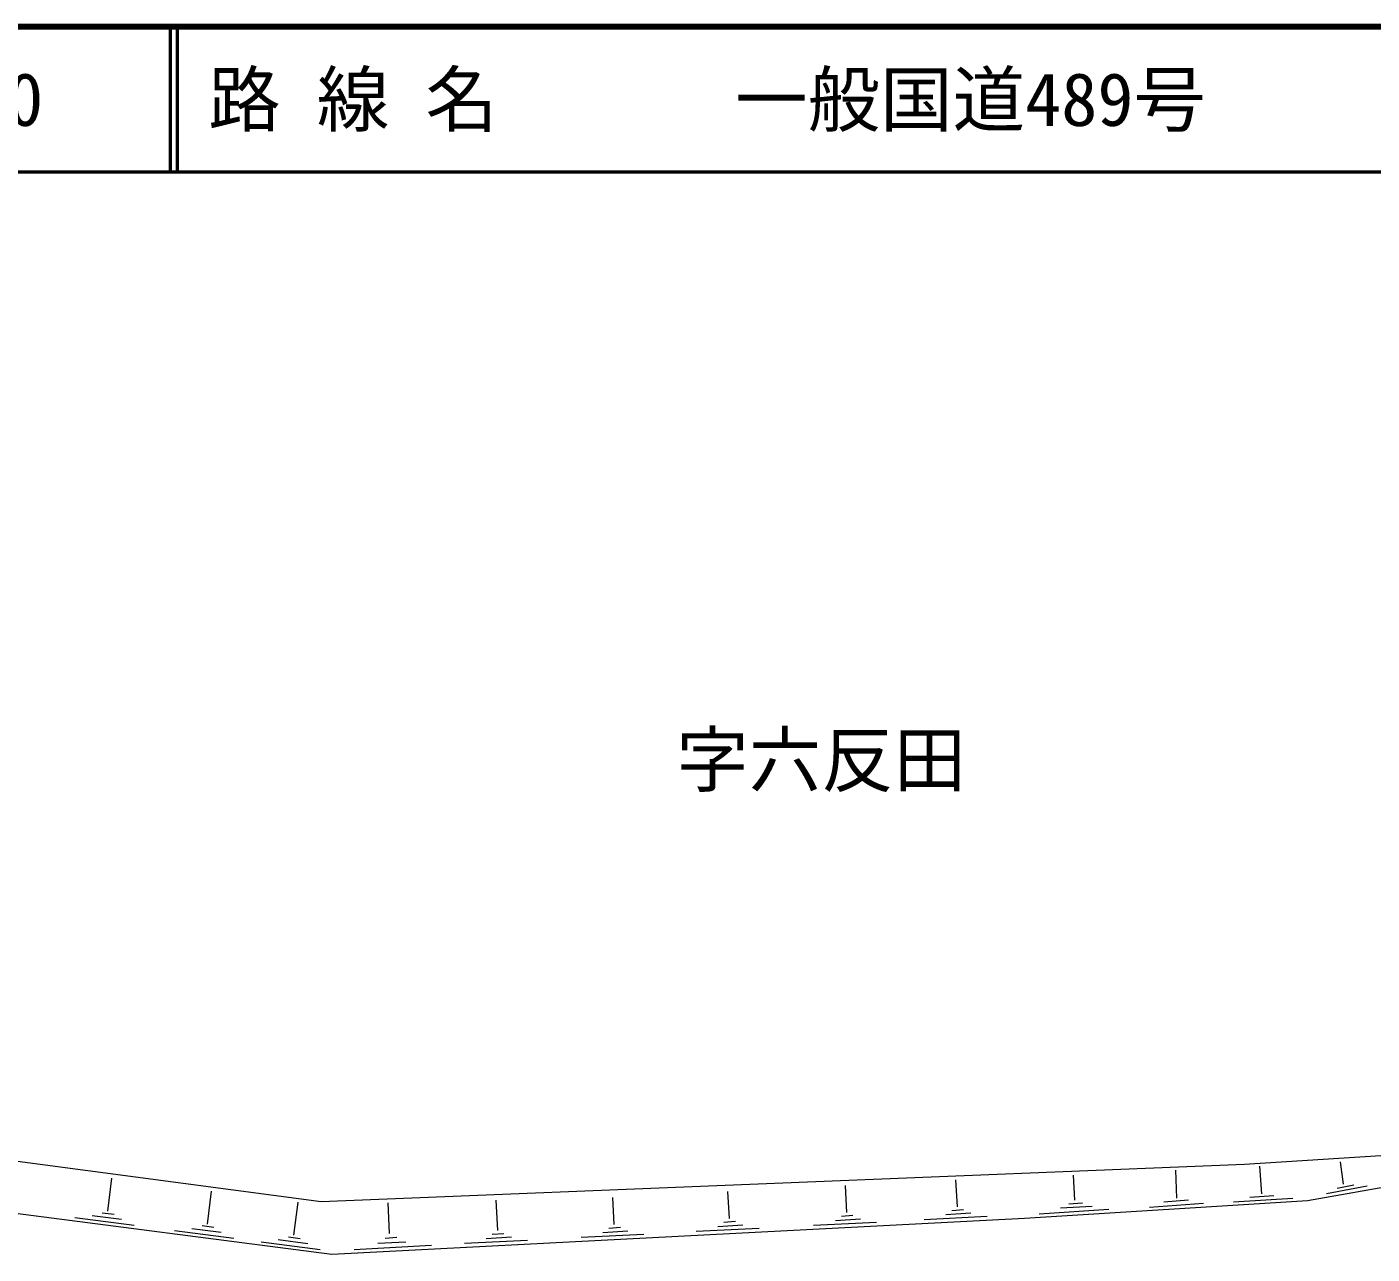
# Model space of a CAD drawing. Units: millimetres, scale not verified. Extents: x 40000 to 680000, y 20000 to 380000.
# Drawn here: x 167874 to 260676, y 295312 to 380000 of the extents above; entities that cross this region are included whole.
import ezdxf
from ezdxf.enums import TextEntityAlignment as Align

# ---------------------------------------------------------------- set-up
doc = ezdxf.new("R2010")
doc.units = ezdxf.units.MM
doc.header["$LTSCALE"] = 1000
for name, color, linetype, lineweight in [('M-BGD', 7, 'Continuous', 13), ('M-TTL', 2, 'Continuous', 140), ('M-TTL-LINE', 7, 'Continuous', 50)]:
    doc.layers.add(name, color=color, linetype=linetype, lineweight=lineweight)
doc.layers.add('M-TTL-TXT', color=7, linetype='Continuous')
doc.styles.add('ＭＳ ゴシック', font='')
doc.styles.get('ＭＳ ゴシック').set_extended_font_data('MS Gothic')

msp = doc.modelspace()

# ---------------------------------------------------------------- linework, layer by layer
at = {"layer": 'M-BGD'}
for p, q in [((268284, 302561), (251865, 301484)), ((138054, 301912), (188902, 295312)), ((188183, 298916), (162443, 302348)), ((258700, 300146), (258487, 301688)), ((251865, 301484), (188183, 298916)), ((240179, 299030), (240073, 300758)), ((247215, 299172), (247136, 301112)), ((253073, 299482), (252931, 301378)), ((256218, 299002), (268734, 301245)), ((173458, 298277), (173741, 300554)), ((224446, 298189), (224340, 300042)), ((232065, 298585), (231959, 300437)), ((257522, 299491), (260340, 300013)), ((258257, 299863), (259427, 300102)), ((180336, 297384), (180619, 299662)), ((186296, 296611), (186579, 298888)), ((192893, 296726), (192787, 298839)), ((200359, 296940), (200239, 299028)), ((208398, 297357), (208292, 299209)), ((216334, 297769), (216228, 299621)), ((236703, 297791), (256218, 299002)), ((239754, 298791), (240702, 298861)), ((245328, 298560), (249050, 298835)), ((246320, 298923), (248004, 299048)), ((251106, 298915), (255200, 299163)), ((252249, 299234), (253897, 299349)), ((172368, 297976), (174406, 297719)), ((173077, 298171), (173883, 298064)), ((224065, 297932), (224863, 297994)), ((229770, 297707), (234112, 297920)), ((231268, 298035), (233005, 298150)), ((231684, 298328), (232482, 298390)), ((237698, 298099), (242519, 298409)), ((239169, 298498), (241367, 298631)), ((171189, 297834), (175274, 297302)), ((179246, 297083), (181284, 296826)), ((179955, 297278), (180761, 297171)), ((188902, 295312), (236703, 297791)), ((208017, 297100), (208815, 297162)), ((214039, 296891), (218381, 297104)), ((215537, 297219), (217274, 297335)), ((215953, 297512), (216751, 297574)), ((222151, 297312), (226493, 297525)), ((223649, 297640), (225386, 297755)), ((178067, 296941), (182152, 296409)), ((184027, 296168), (188112, 295636)), ((185206, 296309), (187244, 296052)), ((185915, 296504), (186721, 296398)), ((192082, 296061), (194010, 296168)), ((192601, 296420), (193385, 296487)), ((198064, 296063), (202406, 296276)), ((199561, 296391), (201298, 296506)), ((199978, 296683), (200775, 296745)), ((206103, 296480), (210445, 296693)), ((207601, 296808), (209338, 296923)), ((190461, 295636), (195778, 295928))]:
    msp.add_line(p, q, dxfattribs=at)
at = {"layer": 'M-TTL'}
msp.add_line((680000, 380000), (40000, 380000), dxfattribs=at)
at = {"layer": 'M-TTL-LINE'}
for p, q in [((177750, 380000), (177750, 370000)), ((178250, 380000), (178250, 370000)), ((40000, 370000), (680000, 370000))]:
    msp.add_line(p, q, dxfattribs=at)

# ---------------------------------------------------------------- texts
at = {"layer": 'M-BGD', "style": 'ＭＳ ゴシック'}
msp.add_text('字六反田', height=3666, dxfattribs=at).set_placement((212673, 326499), align=Align.BOTTOM_LEFT)
at = {"layer": 'M-TTL-TXT', "style": 'ＭＳ ゴシック'}
for s, p in [('7-0', (161521, 375000)), ('路 線 名', (180380, 375000)), ('一般国道489号', (216734, 375000))]:
    msp.add_text(s, height=3666, dxfattribs=at).set_placement(p, align=Align.MIDDLE_LEFT)

doc.saveas('drawing.dxf')
